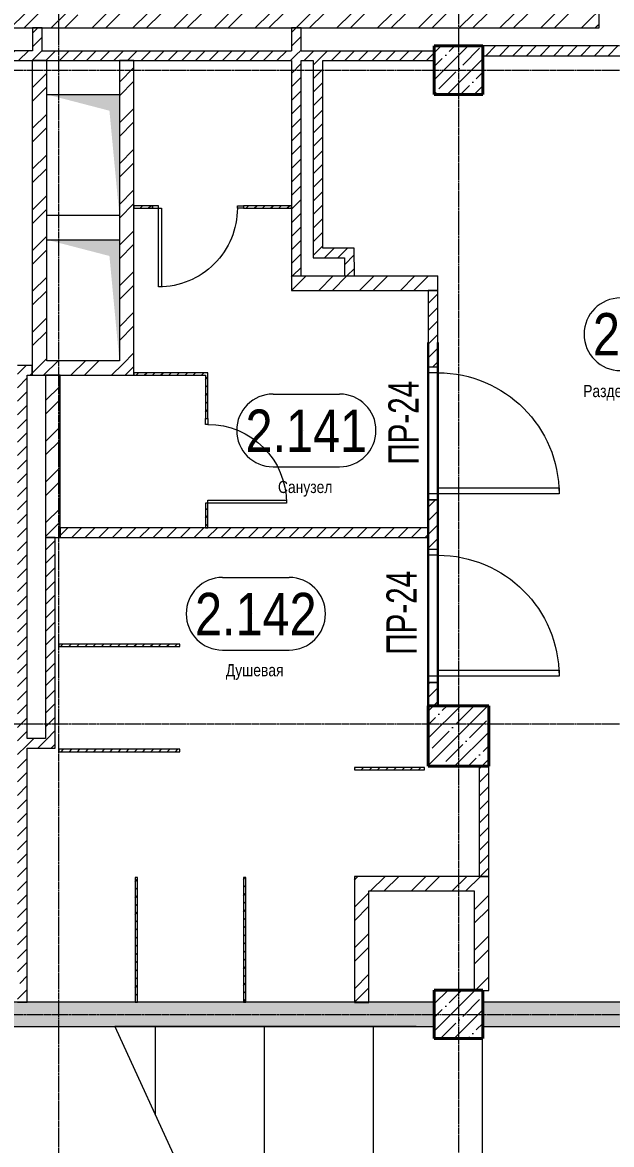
# Model space of a CAD drawing. Header units: millimetres. Extents: x -231292 to 573618, y -153144 to 564035.
# Drawn here: x 87783 to 92647, y 100655 to 109924 of the extents above; entities that cross this region are included whole.
import ezdxf
from ezdxf.enums import TextEntityAlignment as Align

# ---------------------------------------------------------------- set-up
doc = ezdxf.new("R2010")
doc.units = ezdxf.units.MM
doc.linetypes.add('CENTER2', pattern=[28.575, 19.05, -3.175, 3.175, -3.175])
doc.linetypes.add('HIDDEN2', pattern=[4.7625, 3.175, -1.5875])
doc.layers.get('0').update_dxf_attribs({"color": 250})
doc.layers.get('Defpoints').update_dxf_attribs({"color": 250})
for name, color, linetype, lineweight in [('АР_Area', 250, 'Continuous', 5), ('АР_Двери', 250, 'Continuous', 9), ('АР_Колонны', 250, 'Continuous', 35), ('АР_Стены ГКЛ', 250, 'Continuous', 15), ('АР_Стены ЖБ', 250, 'Continuous', 35), ('АР_Стены кирпич', 250, 'Continuous', 20), ('АР_Стены ПЕНОблок', 250, 'Continuous', 20), ('АР_Штриховка', 250, 'Continuous', 0), ('Двери кабины', 250, 'Continuous', 0), ('ЛК_Открытая', 250, 'Continuous', 5), ('ОВ_Шахты_блок 4.1', 250, 'Continuous', 5), ('РД_Оси_100', 250, 'Continuous', 0)]:
    doc.layers.add(name, color=color, linetype=linetype, lineweight=lineweight)
doc.layers.add('РД_Перемычка инж проемов', color=250, linetype='Continuous')
doc.layers.add('РД_Проем', color=250, linetype='Continuous', lineweight=0, plot=False)
doc.layers.add('РД_проем_инж перемыч_подсчет', color=250, linetype='Continuous', lineweight=30, plot=False)
doc.styles.add('Arial0', font='arial.ttf')
doc.styles.add('style1', font='ARIALN.TTF')
doc.styles.add('ккк', font='isocpeur.ttf', dxfattribs={"width": 0.85, "oblique": 15})
pattern_1 = [(45, (8883.4, 13229.69), (-168.3798, 168.3798), []), (45, (8995.66, 13229.69), (-168.3798, 168.3798), [])]
pattern_2 = [(45, (8883.4, 13229.69), (-112.2532, 112.2532), []), (45, (8995.66, 13229.69), (-112.2532, 112.2532), [198.4375, -39.6875, 0, -39.6875])]
pattern_3 = [(45, (8883.4, 13229.69), (-56.1266, 56.1266), [])]
pattern_4 = [(45, (8883.4, 13229.69), (-168.3798, 168.3798), []), (45, (8995.66, 13229.69), (-168.3798, 168.3798), [])]
pattern_5 = [(95, (8883.4, 13229.69), (140.09465, 117.55338), [19.05, -209.55]), (40, (8883.4, 13229.69), (-160.01845, 110.17673), [15.24, -167.64058]), (145.45144, (8895.08, 13239.48), (-19.9238, 227.7301), [16.19, -178.09024]), (91.1842, (8847.48, 13265.6), (221.41024, 161.9534), [28.575, -314.325]), (141.63556, (8865.93, 13279.1), (-7.0866, 342.82676), [24.285, -267.1356]), (36.18415, (8847.48, 13265.6), (-7.0866, 342.82676), [22.85997, -251.45973]), (66, (8874.42, 13274.59), (179.51998, 34.89515), [19.05, -209.55]), (11, (8874.42, 13274.59), (-86.53993, 173.9412), [15.24, -167.64]), (116.45145, (8889.38, 13277.5), (92.98005, 208.83634), [16.19, -178.08994]), (82.5, (8883.4, 13229.686), (-57.60547, 61.973414), [0, -165.608, 0, -170.18, 0, -168.275]), (52.5, (8883.4, 13229.69), (-23.58973, 118.087), [0, -97.028, 0, -161.798, 0, -64.135]), (12.5, (8843.35, 13189.634), (99.927863, 91.826196), [0, -63.5, 0, -198.12, 0, -262.89]), (2.5, (8825.39, 13171.67), (86.7639, 122.72239), [0, -82.55, 0, -131.572, 0, -186.69])]
pattern_6 = [(45, (8883.403, 13229.686), (-33.67596, 33.67596), [])]

# ---------------------------------------------------------------- blocks, each defined once
blk = doc.blocks.new('СОШ_2200_АР_ОСИ_М100_28.05.24')
at = {"layer": 'РД_Оси_100', "linetype": 'CENTER2'}
for p, q in [((79200, -6155), (79200, 139938.679)), ((-5954.958, 96300), (119910, 96300)), ((-5954.958, 90900), (119910, 90900)), ((-5954.958, 88500), (119910, 88500))]:
    blk.add_line(p, q, dxfattribs=at)
blk.add_lwpolyline([(82500, 139938.679), (82500, -6155)], dxfattribs=at)
blk = doc.blocks.new('otv')
at = {"linetype": 'Continuous'}
blk.add_lwpolyline([(0, -1), (0, 0), (1, 0), (1, -1)], close=True, dxfattribs=at)
blk.add_solid([(0, -1), (0, 0), (0.1346, -0.1366), (1, 0)], dxfattribs=at)
blk = doc.blocks.new('MOK-МаркаПом_овал_ареал')
for p, q in [((-2.75, 3), (2.75, 3)), ((-2.75, -3), (2.75, -3))]:
    blk.add_line(p, q)
for centre, radius, start, end in [((-2.75, 0), 3, 90, 270), ((2.75, 0), 3, 270, 90), ((-3.75, 0), 3.5, 0, 0.00095)]:
    blk.add_arc(centre, radius, start, end)
at = {"color": 0, "style": 'style1'}
blk.add_attdef('АР-ПОМЕЩЕНИЕ:НОМЕР', text='', height=3.5, dxfattribs=at).set_placement((0, 0), align=Align.MIDDLE)
at = {"layer": 'Defpoints', "color": 2, "style": 'style1'}
blk.add_attdef('АР-ПОМЕЩЕНИЕ:НАИМЕНОВАНИЕ', text='', height=1, dxfattribs=at).set_placement((-0.094, -4.814), align=Align.MIDDLE)
blk = doc.blocks.new('MOK-МаркаПеремычки')
at = {"color": 0, "style": 'ккк', "oblique": 15, "width": 0.85}
blk.add_attdef('АР-ПРОЕМ:ПЕРЕМЫЧКА', text='', height=2.5, dxfattribs=at).set_placement((0, 0), align=Align.MIDDLE)

msp = doc.modelspace()

# ---------------------------------------------------------------- hatches: boundary and pattern name
at = {"layer": 'АР_Штриховка', "linetype": 'Continuous', "lineweight": 0}
h = msp.add_hatch(dxfattribs=at)
h.set_pattern_fill('ANSI32', color=256, scale=25, style=0)
h.set_pattern_definition([(45, (8883.4, 13229.69), (-168.3798, 168.3798), []), (45, (8995.66, 13229.69), (-168.3798, 168.3798), [])])
h.paths.add_polyline_path([(92423.403, 109999.266), (92543.403, 109879.266), (92543.406, 113628.372), (92423.406, 113628.372)], flags=0)
h = msp.add_hatch(dxfattribs=at)
h.set_pattern_fill('ANSI32', color=256, scale=25, style=0)
h.set_pattern_definition(pattern_1)
h.paths.add_polyline_path([(86253.403, 109879.266), (86293.403, 109969.266), (86253.403, 109999.266), (83733.403, 109999.266), (83733.403, 109879.266)], flags=0)
h.paths.add_polyline_path([(88273.403, 109999.266), (88193.403, 109969.266), (88153.403, 109879.266), (90003.385, 109879.266), (90003.385, 109999.266)], flags=0)
h.paths.add_polyline_path([(90003.385, 109999.266), (90003.385, 109879.266), (90083.385, 109879.266), (90083.385, 109879.266), (92543.403, 109879.266), (92423.403, 109999.266)], flags=0)
h.paths.add_polyline_path([(86373.403, 109999.266), (86293.403, 109969.266), (86253.403, 109879.266), (87865.677, 109879.266), (87865.677, 109999.266)], flags=0)
h.paths.add_polyline_path([(87865.677, 109999.266), (87865.677, 109879.266), (87945.677, 109879.266), (88153.403, 109879.266), (88193.403, 109969.266), (88153.403, 109999.266)], flags=0)
at = {"layer": 'АР_Штриховка', "linetype": 'Continuous', "lineweight": 0, "ltscale": 0.5}
h = msp.add_hatch(dxfattribs=at)
h.set_pattern_fill('ANSI31', color=256, scale=25, angle=-360, style=0)
h.set_pattern_definition([(45, (8883.4, 13229.69), (-56.1266, 56.1266), [])])
h.paths.add_polyline_path([(87945.677, 109879.266), (87865.677, 109879.266), (87865.677, 109689.737), (87892.343, 109669.737), (87945.677, 109689.736)], flags=0)
h = msp.add_hatch(dxfattribs=at)
h.set_pattern_fill('ANSI31', color=256, scale=25, angle=-360, style=0)
h.set_pattern_definition([(45, (8883.4, 13229.69), (-56.1266, 56.1266), [])])
h.paths.add_polyline_path([(90083.385, 109879.266), (90003.385, 109879.266), (90003.386, 109689.704), (90043.387, 109649.704), (90083.386, 109689.703)], flags=0)
h.paths.add_polyline_path([(90083.387, 109609.703), (90043.387, 109649.704), (90003.387, 109609.704), (90003.403, 107829.686), (90083.403, 107829.687)], flags=0)
h = msp.add_hatch(dxfattribs=at)
h.set_pattern_fill('ANSI31', color=256, scale=25, angle=-360, style=0)
h.set_pattern_definition([(45, (8883.4, 13229.69), (-56.1266, 56.1266), [])])
h.paths.add_polyline_path([(87983.404, 109689.735), (87983.403, 109609.735), (88583.407, 109609.726), (88583.408, 109689.726)], flags=0)
h.paths.add_polyline_path([(88583.408, 109689.726), (88583.407, 109609.726), (90003.387, 109609.704), (90043.387, 109649.704), (90003.386, 109689.704)], flags=0)
h.paths.add_polyline_path([(90083.386, 109689.703), (90043.387, 109649.704), (90083.387, 109609.703), (90183.381, 109609.702), (90210.048, 109629.701), (90183.382, 109689.702)], flags=0)
h.paths.add_polyline_path([(90183.382, 109689.702), (90210.048, 109629.701), (90263.381, 109609.7), (91183.403, 109609.686), (91183.404, 109689.686)], flags=0)
h.paths.add_polyline_path([(85583.396, 109689.773), (85583.394, 109609.773), (87865.677, 109609.737), (87892.343, 109669.737), (87865.677, 109689.737)], flags=0)
h.paths.add_polyline_path([(87945.677, 109689.736), (87892.343, 109669.737), (87865.677, 109609.737), (87983.403, 109609.735), (87983.404, 109689.735)], flags=0)
at = {"layer": 'АР_Штриховка', "linetype": 'Continuous', "lineweight": 5}
h = msp.add_hatch(dxfattribs=at)
h.set_pattern_fill('ANSI35', color=256, scale=25, style=0)
h.set_pattern_definition(pattern_2)
h.paths.add_polyline_path([(91183.403, 109329.686), (91583.403, 109329.686), (91583.403, 109729.686), (91183.403, 109729.686)], flags=0)
at = {"layer": 'АР_Штриховка', "linetype": 'Continuous', "lineweight": 0, "ltscale": 0.5}
h = msp.add_hatch(dxfattribs=at)
h.set_pattern_fill('ANSI31', color=256, scale=25, angle=-360, style=0)
h.set_pattern_definition([(45, (8883.4, 13229.69), (-56.1266, 56.1266), [])])
h.paths.add_polyline_path([(91579.235, 109729.703), (91579.232, 109649.703), (92793.402, 109649.67), (92766.735, 109709.67), (92713.402, 109729.672)], flags=0)
h.paths.add_polyline_path([(92793.402, 109729.67), (92766.735, 109709.67), (92793.402, 109649.67), (92793.404, 109729.67)], flags=0)
at = {"layer": 'АР_Штриховка', "linetype": 'Continuous', "lineweight": 0}
h = msp.add_hatch(dxfattribs=at)
h.set_pattern_fill('ANSI32', color=256, scale=25, style=0)
h.set_pattern_definition([(45, (8883.4, 13229.69), (-168.3798, 168.3798), []), (45, (8995.66, 13229.69), (-168.3798, 168.3798), [])])
h.paths.add_polyline_path([(87863.403, 107009.756), (87983.403, 107129.756), (87983.403, 109609.735), (87863.403, 109609.735)], flags=0)
h = msp.add_hatch(dxfattribs=at)
h.set_pattern_fill('ANSI32', color=256, scale=25, angle=-360, style=0)
h.set_pattern_definition([(45, (8883.4, 13229.69), (-168.3798, 168.3798), []), (45, (8995.66, 13229.69), (-168.3798, 168.3798), [])])
h.paths.add_polyline_path([(88583.403, 107129.756), (88703.402, 107009.756), (88703.407, 109609.724), (88583.41, 109609.726), (88583.407, 109609.726)], flags=0)
at = {"layer": 'АР_Штриховка', "linetype": 'Continuous', "lineweight": 0, "ltscale": 0.5}
h = msp.add_hatch(dxfattribs=at)
h.set_pattern_fill('ANSI31', color=256, scale=25, angle=-360, style=0)
h.set_pattern_definition([(45, (8883.4, 13229.69), (-56.1266, 56.1266), [])])
h.paths.add_polyline_path([(90263.381, 109609.7), (90210.048, 109629.701), (90183.381, 109609.702), (90183.403, 107979.965), (90263.402, 108060.082)], flags=0)
at = {"layer": 'АР_Штриховка', "linetype": 'Continuous', "lineweight": 0}
h = msp.add_hatch(dxfattribs=at)
h.set_pattern_fill('ANSI31', color=256, scale=15, style=0)
h.set_pattern_definition([(45, (8883.403, 13229.686), (-33.67596, 33.67596), [])])
h.paths.add_polyline_path([(90003.403, 108389.704), (90003.403, 108409.704), (89607.493, 108409.705), (89607.493, 108389.705)], flags=0)
h.paths.add_polyline_path([(88857.493, 108389.707), (88857.493, 108409.707), (88703.419, 108409.707), (88703.419, 108389.707)], flags=0)
at = {"layer": 'АР_Штриховка', "linetype": 'Continuous', "lineweight": 0, "ltscale": 0.5}
h = msp.add_hatch(dxfattribs=at)
h.set_pattern_fill('ANSI31', color=256, scale=25, angle=-360, style=0)
h.set_pattern_definition([(45, (8883.4, 13229.69), (-56.1266, 56.1266), [])])
h.paths.add_polyline_path([(90443.276, 107980.344), (90523.228, 108060.461), (90263.402, 108060.082), (90183.403, 107979.965)], flags=0)
h = msp.add_hatch(dxfattribs=at)
h.set_pattern_fill('ANSI31', color=256, scale=25, angle=-360, style=0)
h.set_pattern_definition(pattern_3)
h.paths.add_polyline_path([(90523.228, 108060.461), (90443.276, 107980.344), (90443.367, 107829.695), (90523.367, 107829.744)], flags=0)
at = {"layer": 'АР_Штриховка', "linetype": 'Continuous', "lineweight": 0}
h = msp.add_hatch(dxfattribs=at)
h.set_pattern_fill('ANSI32', color=256, scale=25, style=0)
h.set_pattern_definition(pattern_1)
h.paths.add_polyline_path([(90003.403, 107829.686), (90003.403, 107709.686), (91133.403, 107709.686), (91133.403, 107829.686)], flags=0)
h.paths.add_polyline_path([(91133.403, 107829.686), (91133.403, 107709.686), (91213.403, 107709.686), (91213.403, 107829.686)], flags=0)
at = {"layer": 'АР_Штриховка', "linetype": 'Continuous', "lineweight": 0, "ltscale": 0.5}
h = msp.add_hatch(dxfattribs=at)
h.set_pattern_fill('ANSI31', color=256, scale=25, angle=-360, style=0)
h.set_pattern_definition([(45, (8883.4, 13229.69), (-56.1266, 56.1266), [])])
h.paths.add_polyline_path([(91213.403, 107709.686), (91133.403, 107709.686), (91133.403, 107079.686), (91213.403, 107079.686)], flags=0)
h.paths.add_polyline_path([(91213.403, 105979.686), (91133.403, 105979.686), (91133.403, 105749.686), (91153.403, 105723.019), (91213.403, 105749.686)], flags=0)
h.paths.add_polyline_path([(91213.403, 105749.686), (91153.403, 105723.019), (91133.403, 105669.686), (91133.403, 105572.713), (91213.403, 105572.713)], flags=0)
h.paths.add_polyline_path([(91213.403, 104472.713), (91133.403, 104472.713), (91133.403, 104279.686), (91213.403, 104279.686)], flags=0)
h = msp.add_hatch(dxfattribs=at)
h.set_pattern_fill('ANSI31', color=256, scale=25, angle=-360, style=0)
h.set_pattern_definition(pattern_3)
h.paths.add_polyline_path([(87823.403, 105529.686), (87763.403, 105503.019), (87743.403, 105449.686), (87743.403, 105449.685), (87823.403, 105449.686)], flags=0)
h.paths.add_polyline_path([(87823.403, 107089.907), (87743.403, 107089.907), (87743.403, 107089.756), (87803.403, 107063.09), (87823.403, 107089.756)], flags=0)
h.paths.add_polyline_path([(87823.403, 107009.756), (87803.403, 107063.09), (87743.403, 107089.756), (87743.403, 105529.686), (87763.403, 105503.019), (87823.403, 105529.686)], flags=0)
h = msp.add_hatch(dxfattribs=at)
h.set_pattern_fill('ANSI31', color=256, scale=25, style=0)
h.set_pattern_definition(pattern_3)
h.paths.add_polyline_path([(87863.404, 107009.756), (87863.404, 107089.756), (87823.403, 107089.756), (87803.403, 107063.09), (87823.403, 107009.756)], flags=0)
at = {"layer": 'АР_Штриховка', "linetype": 'Continuous', "lineweight": 0}
h = msp.add_hatch(dxfattribs=at)
h.set_pattern_fill('ANSI32', color=256, scale=25, style=0)
h.set_pattern_definition([(45, (8883.4, 13229.69), (-168.3798, 168.3798), []), (45, (8995.66, 13229.69), (-168.3798, 168.3798), [])])
h.paths.add_polyline_path([(88703.402, 107009.756), (88583.403, 107129.756), (87983.403, 107129.756), (87863.403, 107009.756)], flags=0)
h = msp.add_hatch(dxfattribs=at)
h.set_pattern_fill('ANSI32', color=256, scale=25, angle=-360, style=0)
h.set_pattern_definition(pattern_4)
h.paths.add_polyline_path([(88093.403, 107009.706), (87973.403, 107009.706), (87973.403, 105669.686), (88053.403, 105669.686), (88093.403, 105669.686)], flags=0)
h = msp.add_hatch(dxfattribs=at)
h.set_pattern_fill('ANSI31', color=256, scale=15, style=0)
h.set_pattern_definition([(45, (8883.403, 13229.686), (-33.67596, 33.67596), [])])
h.paths.add_polyline_path([(89293.404, 107009.879), (89313.404, 107029.879), (88703.63, 107029.882), (88703.63, 107009.882)], flags=0)
h = msp.add_hatch(dxfattribs=at)
h.set_pattern_fill('ANSI31', color=256, scale=15, angle=-360, style=0)
h.set_pattern_definition([(45, (8883.403, 13229.686), (-33.67596, 33.67596), [])])
h.paths.add_polyline_path([(89313.404, 107029.879), (89293.404, 107009.879), (89293.403, 106653.76), (89313.403, 106653.76)], flags=0)
h.paths.add_polyline_path([(89313.401, 105903.76), (89293.401, 105903.76), (89293.401, 105749.686), (89313.401, 105749.686)], flags=0)
at = {"layer": 'АР_Штриховка', "linetype": 'Continuous', "lineweight": 0, "ltscale": 0.5}
h = msp.add_hatch(dxfattribs=at)
h.set_pattern_fill('ANSI31', color=256, scale=25, angle=-360, style=0)
h.set_pattern_definition([(45, (8883.4, 13229.69), (-56.1266, 56.1266), [])])
h.paths.add_polyline_path([(91133.403, 105669.686), (91153.403, 105723.019), (91133.403, 105749.686), (88093.403, 105749.686), (88093.403, 105669.686)], flags=0)
h = msp.add_hatch(dxfattribs=at)
h.set_pattern_fill('ANSI31', color=256, scale=25, angle=-360, style=0)
h.set_pattern_definition([(45, (8883.4, 13229.69), (-56.1266, 56.1266), [])])
h.paths.add_polyline_path([(88053.403, 105669.686), (87973.403, 105669.686)], flags=0)
h.paths.add_polyline_path([(88053.403, 105669.686), (87973.403, 105669.686), (87973.404, 104009.686), (88053.404, 103929.686)], flags=0)
h = msp.add_hatch(dxfattribs=at)
h.set_pattern_fill('ANSI31', color=256, scale=25, angle=-360, style=0)
h.set_pattern_definition([(45, (8883.4, 13229.69), (-56.1266, 56.1266), [])])
h.paths.add_polyline_path([(87823.403, 105449.686), (87743.403, 105449.686), (87743.403, 104009.686), (87803.403, 103983.019), (87823.403, 104009.686)], flags=0)
h.paths.add_polyline_path([(87823.403, 103929.686), (87803.403, 103983.019), (87743.403, 104009.686), (87743.403, 102009.686), (87763.403, 101983.019), (87823.403, 102009.686)], flags=0)
h.paths.add_polyline_path([(87823.403, 102009.686), (87763.403, 101983.019), (87743.403, 101929.686), (87743.403, 101829.686), (87823.403, 101829.686)], flags=0)
at = {"layer": 'АР_Штриховка', "linetype": 'Continuous', "lineweight": 0}
h = msp.add_hatch(dxfattribs=at)
h.set_pattern_fill('ANSI31', color=256, scale=15, style=0)
h.set_pattern_definition([(45, (8883.403, 13229.686), (-33.67596, 33.67596), [])])
h.paths.add_polyline_path([(88083.403, 104789.686), (88083.403, 104769.686), (89083.469, 104769.686), (89083.469, 104789.686)], flags=0)
at = {"layer": 'АР_Штриховка', "linetype": 'Continuous', "lineweight": 5}
h = msp.add_hatch(dxfattribs=at)
h.set_pattern_fill('ANSI35', color=256, scale=25, style=0)
h.set_pattern_definition(pattern_2)
h.paths.add_polyline_path([(91133.403, 103779.686), (91633.403, 103779.686), (91633.403, 104279.686), (91133.403, 104279.686)], flags=0)
at = {"layer": 'АР_Штриховка', "linetype": 'Continuous', "lineweight": 0, "ltscale": 0.5}
h = msp.add_hatch(dxfattribs=at)
h.set_pattern_fill('ANSI31', color=256, scale=25, angle=-360, style=0)
h.set_pattern_definition([(45, (8883.4, 13229.69), (-56.1266, 56.1266), [])])
h.paths.add_polyline_path([(88053.404, 103929.686), (87973.404, 104009.686), (87823.403, 104009.686), (87803.403, 103983.019), (87823.403, 103929.686)], flags=0)
at = {"layer": 'АР_Штриховка', "linetype": 'Continuous', "lineweight": 0}
h = msp.add_hatch(dxfattribs=at)
h.set_pattern_fill('ANSI31', color=256, scale=15, angle=-0.0000002, style=0)
h.set_pattern_definition([(45, (8883.403, 13229.686), (-33.67596, 33.67596), [])])
h.paths.add_polyline_path([(88083.404, 103919.686), (88083.404, 103899.686), (89083.469, 103899.686), (89083.469, 103919.686)], flags=0)
h = msp.add_hatch(dxfattribs=at)
h.set_pattern_fill('ANSI31', color=256, scale=15, style=0)
h.set_pattern_definition(pattern_6)
h.paths.add_polyline_path([(90523.403, 103769.686), (90523.403, 103749.686), (91103.403, 103749.686), (91103.403, 103769.686)], flags=0)
at = {"layer": 'АР_Штриховка', "linetype": 'Continuous', "lineweight": 0, "ltscale": 0.5}
h = msp.add_hatch(dxfattribs=at)
h.set_pattern_fill('ANSI31', color=256, scale=25, style=0)
h.set_pattern_definition([(45, (8883.4, 13229.69), (-56.1266, 56.1266), [])])
h.paths.add_polyline_path([(91553.403, 102868.647), (91633.403, 102868.647), (91633.403, 103779.686), (91553.403, 103779.686)], flags=0)
at = {"layer": 'АР_Штриховка', "linetype": 'Continuous', "lineweight": 0}
h = msp.add_hatch(dxfattribs=at)
h.set_pattern_fill('ANSI31', color=256, scale=15, style=0)
h.set_pattern_definition(pattern_6)
h.paths.add_polyline_path([(88713.403, 101829.686), (88733.403, 101829.686), (88733.403, 102859.686), (88713.403, 102859.686)], flags=0)
h = msp.add_hatch(dxfattribs=at)
h.set_pattern_fill('ANSI31', color=256, scale=15, style=0)
h.set_pattern_definition(pattern_6)
h.paths.add_polyline_path([(89608.403, 101829.686), (89628.403, 101829.686), (89628.403, 102859.686), (89608.403, 102859.686)], flags=0)
h = msp.add_hatch(dxfattribs=at)
h.set_pattern_fill('ANSI32', color=256, scale=25, angle=-360, style=0)
h.set_pattern_definition([(45, (8883.4, 13229.69), (-168.3798, 168.3798), []), (45, (8995.66, 13229.69), (-168.3798, 168.3798), [])])
h.paths.add_polyline_path([(90643.429, 102749.686), (90523.403, 102869.686), (90523.631, 101829.337), (90643.631, 101829.363)], flags=0)
h = msp.add_hatch(dxfattribs=at)
h.set_pattern_fill('ANSI32', color=256, scale=25, angle=-360, style=0)
h.set_pattern_definition(pattern_4)
h.paths.add_polyline_path([(91513.403, 102749.686), (91633.403, 102869.686), (90523.403, 102869.686), (90643.429, 102749.686)], flags=0)
h = msp.add_hatch(dxfattribs=at)
h.set_pattern_fill('ANSI32', color=256, scale=25, angle=-360, style=0)
h.set_pattern_definition([(45, (8883.4, 13229.69), (-168.3798, 168.3798), []), (45, (8995.66, 13229.69), (-168.3798, 168.3798), [])])
h.paths.add_polyline_path([(91633.403, 102869.686), (91513.403, 102749.686), (91513.403, 101928.335), (91633.403, 101928.335)], flags=0)
at = {"layer": 'АР_Штриховка', "linetype": 'Continuous', "lineweight": 5}
h = msp.add_hatch(dxfattribs=at)
h.set_pattern_fill('ANSI35', color=256, scale=25, style=0)
h.set_pattern_definition(pattern_2)
h.paths.add_polyline_path([(91183.403, 101529.686), (91583.403, 101529.686), (91583.403, 101929.686), (91183.403, 101929.686)], flags=0)
at = {"layer": 'АР_Штриховка', "linetype": 'Continuous', "lineweight": 0}
h = msp.add_hatch(dxfattribs=at)
h.set_pattern_fill('AR-CONC', color=256, angle=45, style=0)
h.set_pattern_definition(pattern_5)
h.paths.add_polyline_path([(85583.403, 101829.686), (85583.403, 101629.686), (91183.403, 101629.686), (91183.403, 101829.686)], flags=0)
h = msp.add_hatch(dxfattribs=at)
h.set_pattern_fill('AR-CONC', color=256, angle=45, style=0)
h.set_pattern_definition(pattern_5)
h.paths.add_polyline_path([(91583.403, 101829.686), (91583.403, 101629.686), (97180.903, 101629.686), (97180.903, 101829.686)], flags=0)

# ---------------------------------------------------------------- linework, layer by layer
at = {"layer": 'АР_Двери', "linetype": 'Continuous', "lineweight": 9}
for points in [[(91133.403, 107029.686), (91133.403, 107079.686), (91213.403, 107079.686), (91213.403, 107029.686)], [(91213.403, 106029.686), (91213.403, 106079.686), (92213.403, 106079.686), (92213.403, 106029.686)], [(91133.403, 106029.686), (91133.403, 105979.686), (91213.403, 105979.686), (91213.403, 106029.686)], [(91133.403, 105522.713), (91133.403, 105572.713), (91213.403, 105572.713), (91213.403, 105522.713)], [(91213.403, 104522.713), (91213.403, 104572.713), (92213.403, 104572.713), (92213.403, 104522.713)], [(91133.403, 104522.713), (91133.403, 104472.713), (91213.403, 104472.713), (91213.403, 104522.713)]]:
    msp.add_lwpolyline(points, close=True, dxfattribs=at)
at = {"layer": 'АР_Двери', "linetype": 'Continuous', "lineweight": 9, "extrusion": (0, 0, -1)}
for centre in [(-91213.403, 106029.686), (-91213.403, 104522.713)]:
    msp.add_arc(centre, 1000, 90, 180, dxfattribs=at)
at = {"layer": 'АР_Колонны', "linetype": 'HIDDEN2', "lineweight": 25}
for p, q in [((91183.403, 109729.686), (91583.403, 109729.686)), ((91183.403, 109329.686), (91183.403, 109729.686)), ((91583.403, 109729.686), (91583.403, 109329.686)), ((91583.403, 109329.686), (91183.403, 109329.686)), ((91133.403, 104279.686), (91633.403, 104279.686)), ((91133.403, 103779.686), (91133.403, 104279.686)), ((91633.403, 104279.686), (91633.403, 103779.686)), ((91633.403, 103779.686), (91133.403, 103779.686)), ((91183.403, 101929.686), (91583.403, 101929.686)), ((91183.403, 101529.686), (91183.403, 101929.686)), ((91583.403, 101929.686), (91583.403, 101529.686)), ((91583.403, 101529.686), (91183.403, 101529.686))]:
    msp.add_line(p, q, dxfattribs=at)
at = {"layer": 'АР_Колонны', "linetype": 'Continuous', "lineweight": 35}
for p, q in [((91183.403, 109729.686), (91583.403, 109729.686)), ((91183.403, 109329.686), (91183.403, 109729.686)), ((91583.403, 109329.686), (91583.403, 109729.686)), ((91183.403, 109329.686), (91583.403, 109329.686)), ((91633.403, 104279.686), (91133.403, 104279.686)), ((91133.403, 103779.686), (91133.403, 104279.686)), ((91633.403, 104279.686), (91133.403, 104279.686)), ((91633.403, 103779.686), (91633.403, 104279.686)), ((91133.403, 103779.686), (91633.403, 103779.686)), ((91183.403, 101929.686), (91583.403, 101929.686)), ((91183.403, 101529.686), (91183.403, 101929.686)), ((91583.403, 101529.686), (91583.403, 101929.686)), ((91183.403, 101529.686), (91583.403, 101529.686))]:
    msp.add_line(p, q, dxfattribs=at)
at = {"layer": 'АР_Стены ГКЛ', "linetype": 'Continuous', "lineweight": 15}
for p, q in [((88857.493, 108409.707), (88703.419, 108409.707)), ((88703.419, 108409.707), (88703.419, 108389.707)), ((88703.419, 108389.707), (88857.493, 108389.707)), ((88857.493, 108389.707), (88857.493, 108409.707)), ((90003.403, 108409.704), (89607.493, 108409.705)), ((89607.493, 108409.705), (89607.493, 108389.705)), ((89607.493, 108389.705), (90003.403, 108389.704)), ((90003.403, 108389.704), (90003.403, 108409.704)), ((89313.404, 107029.879), (88703.63, 107029.882)), ((88703.63, 107029.882), (88703.63, 107009.882)), ((88703.63, 107009.882), (89293.404, 107009.879)), ((89293.404, 107009.879), (89293.403, 106653.76)), ((89313.403, 106653.76), (89313.404, 107029.879)), ((89293.403, 106653.76), (89313.403, 106653.76)), ((89313.401, 105903.76), (89293.401, 105903.76)), ((89293.401, 105903.76), (89293.401, 105749.686)), ((89313.401, 105749.686), (89313.401, 105903.76)), ((89293.401, 105749.686), (89313.401, 105749.686)), ((88083.403, 104789.686), (88083.403, 104769.686)), ((89083.469, 104789.686), (88083.403, 104789.686)), ((88083.403, 104769.686), (89083.469, 104769.686)), ((89083.469, 104769.686), (89083.469, 104789.686)), ((88083.403, 103919.686), (88083.403, 103899.686)), ((89083.469, 103919.686), (88083.403, 103919.686)), ((89083.469, 103899.686), (89083.469, 103919.686)), ((88083.403, 103899.686), (89083.469, 103899.686)), ((90523.403, 103769.686), (90523.403, 103749.686)), ((91103.403, 103769.686), (90523.403, 103769.686)), ((90523.403, 103749.686), (91103.403, 103749.686)), ((91103.403, 103749.686), (91103.403, 103769.686)), ((88733.403, 102859.686), (88713.403, 102859.686)), ((88713.403, 102859.686), (88713.403, 101829.686)), ((88733.403, 101829.686), (88733.403, 102859.686)), ((89628.403, 102859.686), (89608.403, 102859.686)), ((89608.403, 102859.686), (89608.403, 101829.686)), ((89628.403, 101829.686), (89628.403, 102859.686)), ((88713.403, 101829.686), (88733.403, 101829.686)), ((89608.403, 101829.686), (89628.403, 101829.686))]:
    msp.add_line(p, q, dxfattribs=at)
at = {"layer": 'АР_Стены ЖБ', "linetype": 'Continuous', "lineweight": 40}
for p, q in [((91583.403, 109729.686), (91183.403, 109729.686)), ((91183.403, 109729.686), (91183.403, 109329.686)), ((91583.403, 109329.686), (91583.403, 109729.686)), ((91183.403, 109329.686), (91583.403, 109329.686)), ((91633.403, 104279.686), (91133.403, 104279.686)), ((91133.403, 104279.686), (91133.403, 103779.686)), ((91633.403, 103779.686), (91633.403, 104279.686)), ((91133.403, 103779.686), (91633.403, 103779.686)), ((91583.403, 101929.686), (91183.403, 101929.686)), ((91183.403, 101929.686), (91183.403, 101529.686)), ((91583.403, 101529.686), (91583.403, 101929.686)), ((91183.403, 101529.686), (91583.403, 101529.686))]:
    msp.add_line(p, q, dxfattribs=at)
at = {"layer": 'АР_Стены кирпич', "linetype": 'Continuous', "lineweight": 20}
for p, q in [((92543.403, 109879.266), (92543.406, 113628.372)), ((83733.403, 109879.266), (87865.677, 109879.266)), ((87865.677, 109879.266), (87945.677, 109879.266)), ((87945.677, 109879.266), (88153.403, 109879.266)), ((88153.403, 109879.266), (90003.385, 109879.266)), ((90003.385, 109879.266), (90083.385, 109879.266)), ((90083.385, 109879.266), (90083.385, 109879.266)), ((90083.385, 109879.266), (92543.403, 109879.266)), ((87983.403, 109609.735), (87863.403, 109609.735)), ((87863.403, 109609.735), (87863.403, 107009.756)), ((87983.403, 107129.756), (87983.403, 109609.735)), ((88583.407, 109609.726), (88583.403, 107129.756)), ((88583.41, 109609.726), (88583.407, 109609.726)), ((88703.407, 109609.724), (88583.41, 109609.726)), ((88703.402, 107009.756), (88703.407, 109609.724)), ((90003.403, 107829.686), (91213.403, 107829.686)), ((90003.403, 107829.686), (90003.403, 107709.686)), ((91213.403, 107709.686), (91213.403, 107829.686)), ((90003.403, 107709.686), (91213.403, 107709.686)), ((88583.403, 107129.756), (87983.403, 107129.756)), ((87863.403, 107009.756), (88703.402, 107009.756)), ((88093.403, 107009.706), (87973.403, 107009.706)), ((87973.403, 107009.706), (87973.403, 105669.686)), ((88093.403, 105669.686), (88093.403, 107009.706)), ((87973.403, 105669.686), (88053.403, 105669.686)), ((88053.403, 105669.686), (88053.403, 105669.686)), ((88053.403, 105669.686), (88093.403, 105669.686)), ((90523.403, 102869.686), (90523.631, 101829.337)), ((91633.403, 102869.686), (90523.403, 102869.686)), ((91633.403, 101928.335), (91633.403, 102869.686)), ((90643.631, 101829.363), (90643.429, 102749.686)), ((90643.429, 102749.686), (91513.403, 102749.686)), ((91513.403, 102749.686), (91513.403, 101928.335)), ((91513.403, 101928.335), (91633.403, 101928.335)), ((90523.631, 101829.337), (90643.631, 101829.363))]:
    msp.add_line(p, q, dxfattribs=at)
at = {"layer": 'АР_Стены ПЕНОблок', "linetype": 'Continuous', "lineweight": 20}
for p, q in [((87945.677, 109879.266), (87865.677, 109879.266)), ((87865.677, 109879.266), (87865.677, 109689.737)), ((87945.677, 109689.736), (87945.677, 109879.266)), ((90083.385, 109879.266), (90003.385, 109879.266)), ((90003.385, 109879.266), (90003.386, 109689.704)), ((90083.386, 109689.703), (90083.385, 109879.266)), ((87865.677, 109689.737), (85583.396, 109689.773)), ((87945.677, 109689.736), (90003.386, 109689.704)), ((90083.386, 109689.703), (91183.404, 109689.686)), ((91183.403, 109609.686), (91183.404, 109689.686)), ((91579.235, 109729.703), (91579.232, 109649.703)), ((92713.402, 109729.672), (91579.235, 109729.703)), ((85583.394, 109609.773), (90003.387, 109609.704)), ((90003.387, 109609.704), (90003.403, 107829.686)), ((90083.403, 107829.687), (90083.387, 109609.703)), ((90083.387, 109609.703), (90183.381, 109609.702)), ((90183.381, 109609.702), (90183.403, 107979.965)), ((90263.402, 108060.082), (90263.381, 109609.7)), ((90263.381, 109609.7), (91183.403, 109609.686)), ((91579.232, 109649.703), (92793.402, 109649.67)), ((90523.228, 108060.461), (90263.402, 108060.082)), ((90523.367, 107829.744), (90523.228, 108060.461)), ((90183.403, 107979.965), (90443.276, 107980.344)), ((90443.276, 107980.344), (90443.367, 107829.695)), ((90003.403, 107829.686), (90083.403, 107829.687)), ((90443.367, 107829.695), (90523.367, 107829.744)), ((91213.403, 107709.686), (91133.403, 107709.686)), ((91133.403, 107709.686), (91133.403, 107079.686)), ((91213.403, 107079.686), (91213.403, 107709.686)), ((87823.403, 107089.907), (87743.403, 107089.907)), ((87823.403, 107089.756), (87823.403, 107089.907)), ((87863.404, 107089.756), (87823.403, 107089.756)), ((87863.404, 107009.756), (87863.404, 107089.756)), ((91133.403, 107079.686), (91213.403, 107079.686)), ((87823.403, 105449.686), (87823.403, 107009.756)), ((87823.403, 107009.756), (87863.404, 107009.756)), ((91213.403, 105979.686), (91133.403, 105979.686)), ((91133.403, 105979.686), (91133.403, 105749.686)), ((91213.403, 105572.713), (91213.403, 105979.686)), ((91133.403, 105749.686), (88093.403, 105749.686)), ((88093.403, 105749.686), (88093.403, 105669.686)), ((87973.403, 105669.686), (87973.404, 104009.686)), ((88053.403, 105669.686), (87973.403, 105669.686)), ((87973.403, 105669.686), (87973.403, 105669.686)), ((88053.404, 103929.686), (88053.403, 105669.686)), ((88053.403, 105669.686), (88053.403, 105669.686)), ((88093.403, 105669.686), (91133.403, 105669.686)), ((91133.403, 105669.686), (91133.403, 105572.713)), ((91133.403, 105572.713), (91213.403, 105572.713)), ((87823.403, 104009.686), (87823.403, 105449.686)), ((91213.403, 104472.713), (91133.403, 104472.713)), ((91133.403, 104472.713), (91133.403, 104279.686)), ((91213.403, 104279.686), (91213.403, 104472.713)), ((91133.403, 104279.686), (91213.403, 104279.686)), ((87973.404, 104009.686), (87823.403, 104009.686)), ((87823.403, 101829.686), (87823.403, 103929.686)), ((87823.403, 103929.686), (88053.404, 103929.686)), ((91633.403, 103779.686), (91553.403, 103779.686)), ((91553.403, 103779.686), (91553.403, 102868.647)), ((91633.403, 102868.647), (91633.403, 103779.686)), ((91553.403, 102868.647), (91633.403, 102868.647)), ((91183.403, 101829.686), (85583.403, 101829.686)), ((87743.403, 101829.686), (87823.403, 101829.686)), ((91183.403, 101629.686), (91183.403, 101829.686)), ((91583.403, 101829.686), (91583.403, 101629.686)), ((97180.903, 101829.686), (91583.403, 101829.686)), ((85583.403, 101629.686), (91183.403, 101629.686)), ((91583.403, 101629.686), (97180.903, 101629.686))]:
    msp.add_line(p, q, dxfattribs=at)
at = {"layer": 'Двери кабины', "linetype": 'Continuous', "lineweight": 0}
for points in [[(88907.493, 108409.706), (88857.493, 108409.707), (88857.493, 108389.707), (88907.493, 108389.706)], [(88907.493, 108389.706), (88932.493, 108389.706), (88932.491, 107739.706), (88907.491, 107739.706)], [(89557.493, 108409.705), (89607.493, 108409.705), (89607.493, 108389.705), (89557.493, 108389.705)], [(89293.403, 106603.76), (89293.403, 106653.76), (89313.403, 106653.76), (89313.403, 106603.76)], [(89293.402, 105953.76), (89293.401, 105903.76), (89313.401, 105903.76), (89313.402, 105953.76)], [(89313.402, 105953.76), (89313.402, 105978.76), (89963.402, 105978.758), (89963.402, 105953.758)]]:
    msp.add_lwpolyline(points, close=True, dxfattribs=at)
at = {"layer": 'Двери кабины', "linetype": 'Continuous', "lineweight": 0, "extrusion": (0, 0, -1)}
for centre, start, end in [((-88907.493, 108389.706), 180.0001232, 270.0001232), ((-89313.402, 105953.76), 90.0001235, 180.0001235)]:
    msp.add_arc(centre, 650, start, end, dxfattribs=at)
at = {"layer": 'ЛК_Открытая', "lineweight": 0}
for p, q in [((91033.403, 101629.686), (88545.187, 101629.686)), ((88545.187, 101629.686), (90475.377, 97429.686)), ((88880.903, 100899.186), (88880.903, 101624.708)), ((89780.903, 98940.829), (89780.903, 101629.686)), ((90680.903, 97429.686), (90680.903, 101629.686)), ((91580.903, 97429.686), (91580.903, 101629.686))]:
    msp.add_line(p, q, dxfattribs=at)
at = {"layer": 'РД_Проем', "linetype": 'Continuous', "lineweight": 0}
for p, q in [((91133.403, 105979.686), (91133.403, 107079.686)), ((91213.403, 105979.686), (91213.403, 107079.686)), ((91133.403, 104472.713), (91133.403, 105572.713)), ((91213.403, 104472.713), (91213.403, 105572.713))]:
    msp.add_line(p, q, dxfattribs=at)
at = {"layer": 'РД_проем_инж перемыч_подсчет', "linetype": 'Continuous', "lineweight": 30}
for p, q in [((91133.403, 105779.686), (91133.403, 107279.686)), ((91213.403, 105779.686), (91213.403, 107279.686)), ((91133.403, 105779.686), (91133.403, 104279.686)), ((91213.403, 105779.686), (91213.403, 104279.686))]:
    msp.add_line(p, q, dxfattribs=at)

# ---------------------------------------------------------------- block references
at = {"layer": 'АР_Area', "linetype": 'Continuous', "lineweight": 5, "xscale": 100, "yscale": 100, "zscale": 100}
for p, values in [((92994.713, 107348.327), {'АР-ПОМЕЩЕНИЕ:НОМЕР': '2.140', 'АР-ПОМЕЩЕНИЕ:НАИМЕНОВАНИЕ': 'Раздевальная (тип 2)'}), ((90126.903, 106553.917), {'АР-ПОМЕЩЕНИЕ:НОМЕР': '2.141', 'АР-ПОМЕЩЕНИЕ:НАИМЕНОВАНИЕ': 'Санузел'}), ((89710.026, 105039.639), {'АР-ПОМЕЩЕНИЕ:НОМЕР': '2.142', 'АР-ПОМЕЩЕНИЕ:НАИМЕНОВАНИЕ': 'Душевая'})]:
    msp.add_blockref('MOK-МаркаПом_овал_ареал', p, dxfattribs=at).add_auto_attribs(values)
at = {"layer": 'ОВ_Шахты_блок 4.1', "xscale": 1000, "yscale": 600, "rotation": 270}
for p in [(88583.403, 109329.756), (88583.403, 108129.756)]:
    msp.add_blockref('otv', p, dxfattribs=at)
at = {"layer": 'РД_Оси_100'}
msp.add_blockref('СОШ_2200_АР_ОСИ_М100_28.05.24', (8883.403, 13229.686), dxfattribs=at)
at = {"layer": 'РД_Перемычка инж проемов', "linetype": 'Continuous', "lineweight": -3}
ref = msp.add_blockref('MOK-МаркаПеремычки', (90926.981, 106617.446, 200), dxfattribs=dict(at, xscale=100, yscale=100, zscale=100, rotation=89.99999999999997))
ref.add_attrib('АР-ПРОЕМ:ПЕРЕМЫЧКА', 'ПР-24', dxfattribs={"layer": '0', "color": 0, "height": 250, "rotation": 90, "style": 'Arial0', "width": 0.7}).set_placement((90926.981, 106617.446, 200), align=Align.MIDDLE)
ref = msp.add_blockref('MOK-МаркаПеремычки', (90911.43, 105047.617, 200), dxfattribs=dict(at, xscale=100, yscale=100, zscale=100, rotation=89.99999999999997))
ref.add_attrib('АР-ПРОЕМ:ПЕРЕМЫЧКА', 'ПР-24', dxfattribs={"layer": '0', "color": 0, "height": 250, "rotation": 90, "style": 'Arial0', "width": 0.7}).set_placement((90911.43, 105047.617, 200), align=Align.MIDDLE)

doc.saveas('drawing.dxf')
